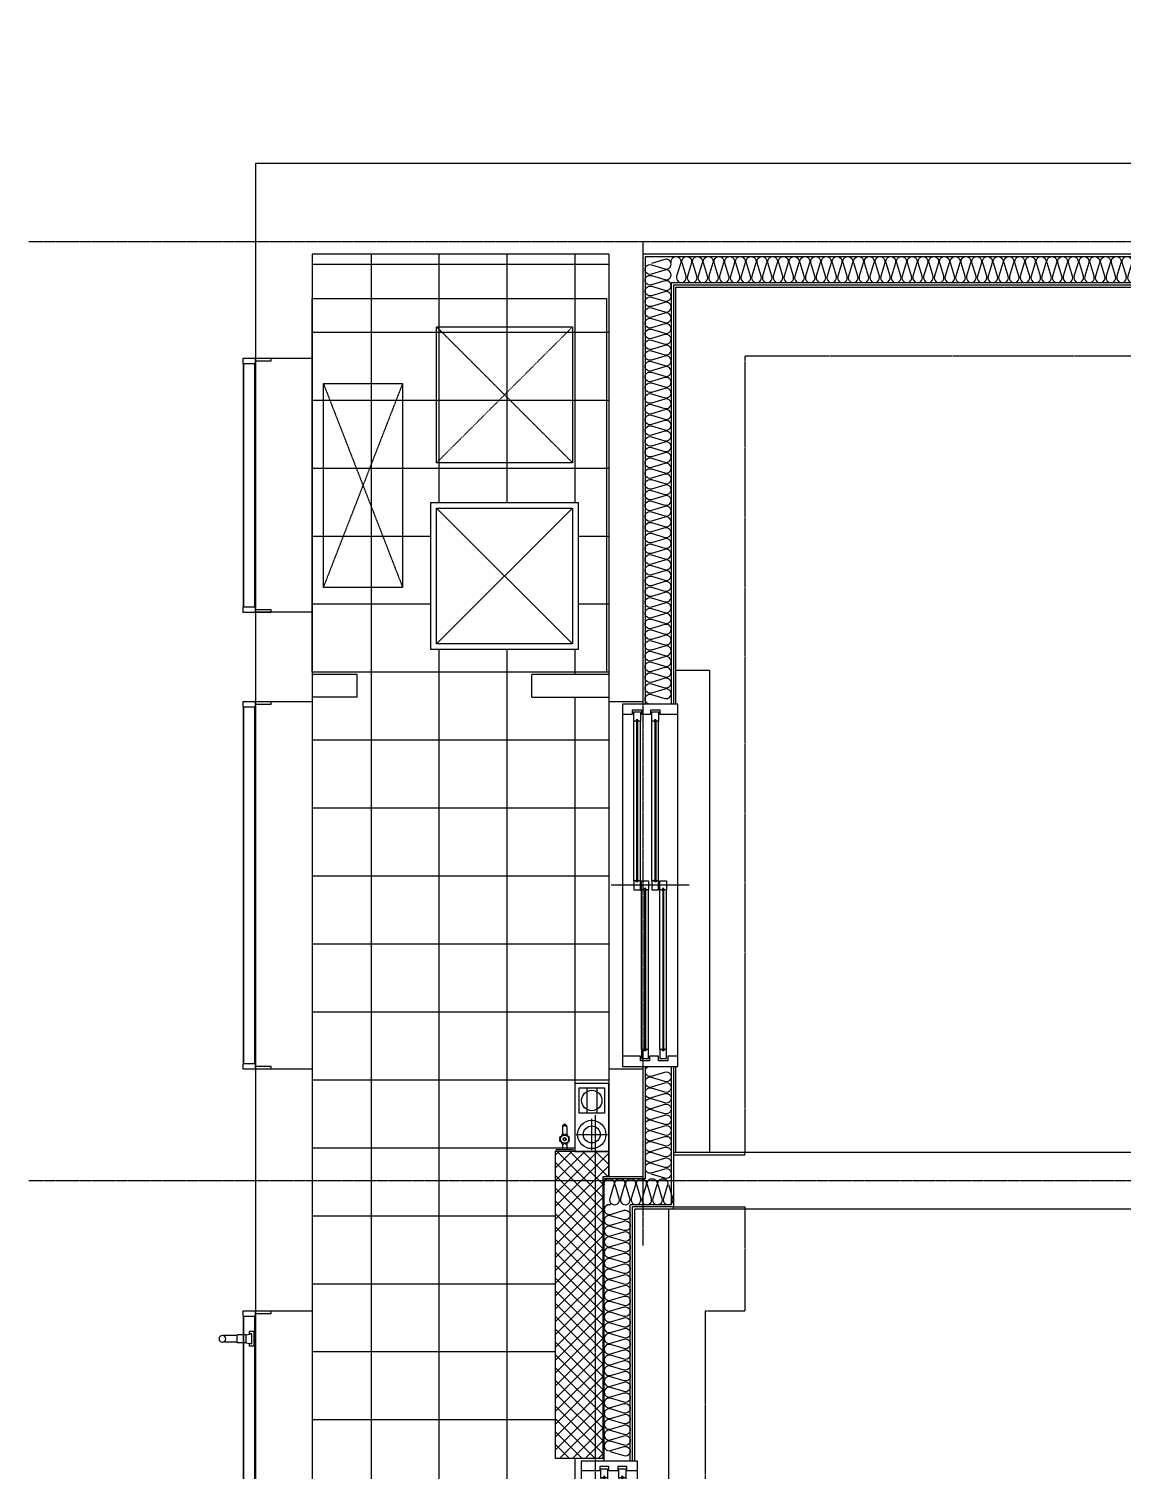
# Model space of a CAD drawing. Header units: millimetres. Extents: x 18456 to 179493, y -203649 to 469211.
# Drawn here: x 99375 to 104205, y 122613 to 128979 of the extents above; entities that cross this region are included whole.
import ezdxf

# ---------------------------------------------------------------- set-up
doc = ezdxf.new("R2010")
doc.units = ezdxf.units.MM
for name, pattern in [('X-평면도(기본형)$0$CEN', [52.5, 50, -1, 0.5, -1]), ('X-평면도(기본형)$0$HID', [2.8, 1.8, -1]), ('X-평면도(기본형)$0$HID2', [7.5, 6, -1.5])]:
    doc.linetypes.add(name, pattern=pattern)
for name, color, linetype, true_color in [('X-평면도(기본형)$0$40HAT', 9, 'Continuous', 0x808080), ('X-평면도(기본형)$0$4ELE', 4, 'Continuous', 0x00ffff), ('X-평면도(기본형)$0$4GYP', 4, 'Continuous', 0x00ffff), ('X-평면도(기본형)$0$8ELE', 9, 'Continuous', 0x808080), ('X-평면도(기본형)$0$A06-시설물-설비', 4, 'Continuous', 0x00ffff), ('X-평면도(기본형)$0$AHID', 5, 'X-평면도(기본형)$0$HID', 0x0000ff), ('X-평면도(기본형)$0$CEN', 1, 'X-평면도(기본형)$0$CEN', 0xff0000), ('X-평면도(기본형)$0$ETC', 9, 'Continuous', 0x808080), ('X-평면도(기본형)$0$FIN', 9, 'Continuous', 0x808080), ('X-평면도(기본형)$0$FUR', 6, 'Continuous', 0xff00ff), ('X-평면도(기본형)$0$INS', 9, 'Continuous', 0x808080), ('X-평면도(기본형)$0$INSUL', 9, 'Continuous', 0x808080), ('X-평면도(기본형)$0$MC', 7, 'Continuous', 0x7f7fff), ('X-평면도(기본형)$0$PIPE', 4, 'Continuous', 0x00ffff), ('X-평면도(기본형)$0$TIL', 5, 'Continuous', 0x0000ff), ('X-평면도(기본형)$0$UIS', 7, 'X-평면도(기본형)$0$HID2', 0x000000), ('X-평면도(기본형)$0$W1', 2, 'Continuous', 0xffff00), ('X-평면도(기본형)$0$W2', 3, 'Continuous', 0x00ff00), ('X-평면도(기본형)$0$WID', 4, 'Continuous', 0x00ffff), ('X-평면도(기본형)$0$국기계양대', 9, 'Continuous', 0x808080), ('X-평면도(기본형)$0$피난구', 9, 'Continuous', 0x808080)]:
    doc.layers.add(name, color=color, linetype=linetype, true_color=true_color)

# ---------------------------------------------------------------- blocks, each defined once
blk = doc.blocks.new('X-평면도(기본형)$0$국기계양대')
at = {"color": 0, "linetype": 'ByBlock', "lineweight": -2}
for p, q in [((-64, 0), (0, 0)), ((-64, 0), (-64, -20)), ((0, 0), (0, -20)), ((-64, -20), (-52, -20)), ((-54, -10), (-10, -10)), ((-54, -10), (-54, -20)), ((-49, -35), (-54, -10)), ((-49, -35), (-15, -35)), ((-49, -35), (-49, -75)), ((-15, -35), (-10, -10)), ((-15, -35), (-15, -75)), ((-12, -20), (0, -20)), ((-10, -10), (-10, -20)), ((-49, -75), (-15, -75)), ((-47, -75), (-47, -140)), ((-17, -75), (-17, -140))]:
    blk.add_line(p, q, dxfattribs=at)
blk.add_circle((-32, -140), 15, dxfattribs=at)
blk = doc.blocks.new('U68 (X-평면도(기본형)$0$ng)')
at = {"color": 0, "linetype": 'ByBlock', "lineweight": -2}
for p, q in [((-1960, -103.5), (-1960, 22.5)), ((-1960, 22.5), (-1950, 22.5)), ((-1950, 22.5), (-1950, -47.5)), ((1950, 22.5), (1960, 22.5)), ((1950, -47.5), (1950, 22.5)), ((1960, 22.5), (1960, -103.5)), ((-1960, -47.5), (-1938, -47.5)), ((-1938, -47.5), (-1938, -50.5)), ((1938, -50.5), (-1938, -50.5)), ((-1938, -50.5), (-1938, -100.5)), ((-1938, -50.5), (1938, -50.5)), ((1938, -50.5), (1938, -47.5)), ((1938, -47.5), (1960, -47.5)), ((1938, -100.5), (1938, -50.5)), ((-1938, -103.5), (-1960, -103.5)), ((-1938, -100.5), (1938, -100.5)), ((1938, -100.5), (-1938, -100.5)), ((-1938, -100.5), (-1938, -103.5)), ((1938, -103.5), (1938, -100.5)), ((1960, -103.5), (1938, -103.5))]:
    blk.add_line(p, q, dxfattribs=at)
at = {"layer": 'X-평면도(기본형)$0$국기계양대'}
blk.add_blockref('X-평면도(기본형)$0$국기계양대', (1870, -53), dxfattribs=at)
blk = doc.blocks.new('U132 (X-평면도(기본형)$0$ng)')
at = {"color": 0, "linetype": 'ByBlock', "lineweight": -2}
for p, q in [((-560, -103.5), (-560, 22.5)), ((-560, 22.5), (-550, 22.5)), ((-550, 22.5), (-550, -47.5)), ((550, 22.5), (560, 22.5)), ((550, -47.5), (550, 22.5)), ((560, 22.5), (560, -103.5)), ((-560, -47.5), (-538, -47.5)), ((-538, -47.5), (-538, -50.5)), ((538, -50.5), (-538, -50.5)), ((-538, -50.5), (-538, -100.5)), ((-538, -50.5), (538, -50.5)), ((538, -50.5), (538, -47.5)), ((538, -47.5), (560, -47.5)), ((538, -100.5), (538, -50.5)), ((-538, -103.5), (-560, -103.5)), ((-538, -100.5), (538, -100.5)), ((538, -100.5), (-538, -100.5)), ((-538, -100.5), (-538, -103.5)), ((538, -103.5), (538, -100.5)), ((560, -103.5), (538, -103.5))]:
    blk.add_line(p, q, dxfattribs=at)
blk = doc.blocks.new('U165 (X-평면도(기본형)$0$ng)')
at = {"color": 0, "linetype": 'ByBlock', "lineweight": -2}
for p, q in [((-810, -103.5), (-810, 22.5)), ((-810, 22.5), (-800, 22.5)), ((-800, 22.5), (-800, -47.5)), ((800, 22.5), (810, 22.5)), ((800, -47.5), (800, 22.5)), ((810, 22.5), (810, -103.5)), ((-810, -47.5), (-788, -47.5)), ((-788, -47.5), (-788, -50.5)), ((788, -50.5), (-788, -50.5)), ((-788, -50.5), (-788, -100.5)), ((-788, -50.5), (788, -50.5)), ((788, -50.5), (788, -47.5)), ((788, -47.5), (810, -47.5)), ((788, -100.5), (788, -50.5)), ((-788, -103.5), (-810, -103.5)), ((-788, -100.5), (788, -100.5)), ((788, -100.5), (-788, -100.5)), ((-788, -100.5), (-788, -103.5)), ((788, -103.5), (788, -100.5)), ((810, -103.5), (788, -103.5))]:
    blk.add_line(p, q, dxfattribs=at)
blk = doc.blocks.new('X-평면도(기본형)$0$DW2700v')
at = {"layer": 'X-평면도(기본형)$0$WID', "color": 8, "true_color": 0x808080}
for p, q in [((2655, 0), (45, 0)), ((2628.5, -63), (916.5, -63)), ((916.5, -67), (916.5, -63)), ((2628.5, -67), (2628.5, -63)), ((883.5, -98), (71.5, -98)), ((71.5, -102), (71.5, -98)), ((883.5, -102), (71.5, -102)), ((883.5, -102), (883.5, -98)), ((2628.5, -67), (916.5, -67)), ((883.5, -178), (71.5, -178)), ((71.5, -182), (71.5, -178)), ((883.5, -182), (71.5, -182)), ((883.5, -182), (883.5, -178)), ((2628.5, -143), (916.5, -143)), ((916.5, -147), (916.5, -143)), ((2628.5, -147), (916.5, -147)), ((2628.5, -147), (2628.5, -143)), ((45, -245), (2655, -245))]:
    blk.add_line(p, q, dxfattribs=at)
at = {"layer": 'X-평면도(기본형)$0$WID', "color": 1, "true_color": 0xff0000}
blk.add_line((900, -295), (900, 50), dxfattribs=at)
at = {"layer": 'X-평면도(기본형)$0$WID'}
for p, q in [((920, -50), (2625, -50)), ((75, -85), (880, -85)), ((75, -115), (880, -115)), ((920, -80), (2625, -80)), ((75, -165), (880, -165)), ((920, -130), (2625, -130)), ((920, -160), (2625, -160)), ((75, -195), (880, -195))]:
    blk.add_line(p, q, dxfattribs=at)
for points in [[(0, -245), (45, -245), (45, -200), (25, -200), (25, -160), (45, -160), (45, -120), (25, -120), (25, -80), (45, -80), (45, 0), (0, 0)], [(2700, 0), (2655, 0), (2655, -45), (2675, -45), (2675, -85), (2655, -85), (2655, -125), (2675, -125), (2675, -165), (2655, -165), (2655, -245), (2700, -245)], [(920, -50), (880, -50), (880, -80), (920, -80), (920, -70), (914.5, -68.2), (914.5, -61.8), (920, -60)], [(2625, -50), (2665, -50), (2665, -80), (2625, -80), (2625, -70), (2630.5, -68.2), (2630.5, -61.8), (2625, -60)], [(75, -85), (35, -85), (35, -115), (75, -115), (75, -105), (69.5, -103.2), (69.5, -96.8), (75, -95)], [(880, -85), (920, -85), (920, -115), (880, -115), (880, -105), (885.5, -103.2), (885.5, -96.8), (880, -95)], [(75, -165), (35, -165), (35, -195), (75, -195), (75, -185), (69.5, -183.2), (69.5, -176.8), (75, -175)], [(920, -130), (880, -130), (880, -160), (920, -160), (920, -150), (914.5, -148.2), (914.5, -141.8), (920, -140)], [(880, -165), (920, -165), (920, -195), (880, -195), (880, -185), (885.5, -183.2), (885.5, -176.8), (880, -175)], [(2625, -130), (2665, -130), (2665, -160), (2625, -160), (2625, -150), (2630.5, -148.2), (2630.5, -141.8), (2625, -140)]]:
    blk.add_lwpolyline(points, close=True, dxfattribs=at)
at = {"layer": 'X-평면도(기본형)$0$WID', "color": 8, "true_color": 0x808080}
for points in [[(920, -59.2), (922.7, -60.6), (923.3, -61.6), (923.8, -63)], [(2625, -59.2), (2622.3, -60.6), (2621.7, -61.6), (2621.2, -63)], [(75, -94.2), (77.7, -95.6), (78.3, -96.6), (78.8, -98)], [(75, -105.8), (77.7, -104.4), (78.3, -103.4), (78.8, -102)], [(880, -94.2), (877.3, -95.6), (876.7, -96.6), (876.2, -98)], [(880, -105.8), (877.3, -104.4), (876.7, -103.4), (876.2, -102)], [(920, -70.8), (922.7, -69.4), (923.3, -68.4), (923.8, -67)], [(2625, -70.8), (2622.3, -69.4), (2621.7, -68.4), (2621.2, -67)], [(75, -174.2), (77.7, -175.6), (78.3, -176.6), (78.8, -178)], [(75, -185.8), (77.7, -184.4), (78.3, -183.4), (78.8, -182)], [(880, -174.2), (877.3, -175.6), (876.7, -176.6), (876.2, -178)], [(880, -185.8), (877.3, -184.4), (876.7, -183.4), (876.2, -182)], [(920, -139.2), (922.7, -140.6), (923.3, -141.6), (923.8, -143)], [(920, -150.8), (922.7, -149.4), (923.3, -148.4), (923.8, -147)], [(2625, -139.2), (2622.3, -140.6), (2621.7, -141.6), (2621.2, -143)], [(2625, -150.8), (2622.3, -149.4), (2621.7, -148.4), (2621.2, -147)]]:
    blk.add_lwpolyline(points, dxfattribs=at)
blk = doc.blocks.new('X-평면도(기본형)$0$A$C66AC16F3')
at = {"layer": 'X-평면도(기본형)$0$A06-시설물-설비', "color": 6, "true_color": 0xff00ff}
for p, q in [((-109.2, -315), (-74.5, -315)), ((-34.2, -315), (-9.2, -315)), ((-1.2, -285), (0, -285)), ((-109.2, -335), (-74.5, -335)), ((-34.2, -335), (-9.2, -335)), ((-1.2, -365), (0, -365))]:
    blk.add_line(p, q, dxfattribs=at)
at = {"layer": 'X-평면도(기본형)$0$A06-시설물-설비', "color": 6, "linetype": 'Continuous', "true_color": 0xff00ff}
blk.add_line((-9.2, -357), (-9.2, -293), dxfattribs=at)
at = {"layer": 'X-평면도(기본형)$0$A06-시설물-설비', "color": 6, "ltscale": 2, "true_color": 0xff00ff}
blk.add_line((0, -285), (0, -365), dxfattribs=at)
at = {"layer": 'X-평면도(기본형)$0$A06-시설물-설비', "color": 6, "linetype": 'Continuous', "true_color": 0xff00ff}
for radius in [17.9, 6.84, 5.28]:
    blk.add_circle((-54.4, -325), radius, dxfattribs=at)
at = {"layer": 'X-평면도(기본형)$0$A06-시설물-설비', "color": 6, "true_color": 0xff00ff}
blk.add_arc((-109.2, -325), 10, 90, 270, dxfattribs=at)
at = {"layer": 'X-평면도(기본형)$0$A06-시설물-설비', "color": 6, "linetype": 'Continuous', "true_color": 0xff00ff}
for centre, radius, start, end in [((-106.8, -325), 10.3, 103.63561, 256.36439), ((-99, -325), 14.3, 135.6597, 224.3403), ((-54.4, -325), 22.5, 147.41022, 167.58978), ((-71.9, -307.5), 5.59, 255.05549, 14.94451), ((-54.4, -325), 22.5, 102.41022, 122.58978), ((-54.4, -300.2), 5.59, 210.05549, 329.94451), ((-54.4, -325), 22.5, 57.41022, 77.58978), ((-36.9, -307.5), 5.59, 165.05549, 284.94451), ((-54.4, -325), 22.5, 12.41022, 32.58978), ((-1.2, -293), 8, 90, 180), ((-79.2, -325), 5.59, 300.05549, 59.94451), ((-54.4, -325), 22.5, 192.41022, 212.58978), ((-71.9, -342.5), 5.59, 345.05549, 104.94451), ((-54.4, -325), 22.5, 237.41022, 257.58978), ((-54.4, -349.8), 5.59, 30.05549, 149.94451), ((-54.4, -325), 22.5, 282.41022, 302.58978), ((-36.9, -342.5), 5.59, 75.05549, 194.94451), ((-54.4, -325), 22.5, 327.41022, 347.58978), ((-29.6, -325), 5.59, 120.05549, 239.94451), ((-1.2, -357), 8, 180, 270)]:
    blk.add_arc(centre, radius, start, end, dxfattribs=at)
blk = doc.blocks.new('X-평면도(기본형)$0$A$C5AA0109C')
at = {"layer": 'X-평면도(기본형)$0$PIPE', "color": 1, "linetype": 'Continuous', "true_color": 0xff0000}
for p, q in [((-75, -5.5), (-75, -144.5)), ((-5.5, -75), (-144.5, -75)), ((-97.5, -281.2), (-97.5, -168.7)), ((-52.5, -281.2), (-52.5, -168.7))]:
    blk.add_line(p, q, dxfattribs=at)
at = {"layer": 'X-평면도(기본형)$0$PIPE', "linetype": 'Continuous'}
for points in [[(0, -300), (0, 0), (-150, 0), (-150, -300)], [(-18.8, -168.7), (-18.8, -281.2), (-131.2, -281.2), (-131.2, -168.7)]]:
    blk.add_lwpolyline(points, close=True, dxfattribs=at)
for centre, radius in [((-75, -75), 62.5), ((-75, -75), 37.5), ((-75, -225), 45)]:
    blk.add_circle(centre, radius, dxfattribs=at)
blk = doc.blocks.new('X-평면도(기본형)$0$is1')
at = {"layer": 'X-평면도(기본형)$0$INS'}
for points in [[(0, 315), (0, 0), (10, 0)], [(250, 315), (250, 0), (240, 0)]]:
    blk.add_lwpolyline(points, dxfattribs=at)
at = {"layer": 'X-평면도(기본형)$0$W1'}
for points in [[(10, 0), (10, 315), (0, 315)], [(240, 0), (240, 315), (250, 315)]]:
    blk.add_lwpolyline(points, dxfattribs=at)
blk = doc.blocks.new('X-평면도(기본형)$0$dw1600')
at = {"layer": 'X-평면도(기본형)$0$WID', "color": 8, "true_color": 0x808080}
for p, q in [((1555, 0), (45, 0)), ((816.5, -63), (1528.5, -63)), ((816.5, -63), (816.5, -67)), ((1528.5, -63), (1528.5, -67)), ((71.5, -98), (783.5, -98)), ((71.5, -98), (71.5, -102)), ((71.5, -102), (783.5, -102)), ((783.5, -98), (783.5, -102)), ((816.5, -67), (1528.5, -67)), ((71.5, -178), (783.5, -178)), ((71.5, -178), (71.5, -182)), ((71.5, -182), (783.5, -182)), ((783.5, -178), (783.5, -182)), ((816.5, -143), (1528.5, -143)), ((816.5, -143), (816.5, -147)), ((816.5, -147), (1528.5, -147)), ((1528.5, -143), (1528.5, -147)), ((45, -245), (1555, -245))]:
    blk.add_line(p, q, dxfattribs=at)
at = {"layer": 'X-평면도(기본형)$0$WID', "color": 1, "true_color": 0xff0000}
blk.add_line((800, 50), (800, -295), dxfattribs=at)
at = {"layer": 'X-평면도(기본형)$0$WID'}
for p, q in [((1525, -50), (820, -50)), ((780, -85), (75, -85)), ((780, -115), (75, -115)), ((1525, -80), (820, -80)), ((780, -165), (75, -165)), ((1525, -130), (820, -130)), ((1525, -160), (820, -160)), ((780, -195), (75, -195))]:
    blk.add_line(p, q, dxfattribs=at)
for points in [[(0, -245), (45, -245), (45, -200), (25, -200), (25, -160), (45, -160), (45, -120), (25, -120), (25, -80), (45, -80), (45, 0), (0, 0)], [(1600, 0), (1555, 0), (1555, -45), (1575, -45), (1575, -85), (1555, -85), (1555, -125), (1575, -125), (1575, -165), (1555, -165), (1555, -245), (1600, -245)], [(820, -80), (780, -80), (780, -50), (820, -50), (820, -60), (814.5, -61.8), (814.5, -68.2), (820, -70)], [(1525, -80), (1565, -80), (1565, -50), (1525, -50), (1525, -60), (1530.5, -61.8), (1530.5, -68.2), (1525, -70)], [(75, -115), (35, -115), (35, -85), (75, -85), (75, -95), (69.5, -96.8), (69.5, -103.2), (75, -105)], [(780, -115), (820, -115), (820, -85), (780, -85), (780, -95), (785.5, -96.8), (785.5, -103.2), (780, -105)], [(75, -195), (35, -195), (35, -165), (75, -165), (75, -175), (69.5, -176.8), (69.5, -183.2), (75, -185)], [(820, -160), (780, -160), (780, -130), (820, -130), (820, -140), (814.5, -141.8), (814.5, -148.2), (820, -150)], [(780, -195), (820, -195), (820, -165), (780, -165), (780, -175), (785.5, -176.8), (785.5, -183.2), (780, -185)], [(1525, -160), (1565, -160), (1565, -130), (1525, -130), (1525, -140), (1530.5, -141.8), (1530.5, -148.2), (1525, -150)]]:
    blk.add_lwpolyline(points, close=True, dxfattribs=at)
at = {"layer": 'X-평면도(기본형)$0$WID', "color": 8, "true_color": 0x808080}
for points in [[(820, -59.2), (822.7, -60.6), (823.3, -61.6), (823.8, -63)], [(1525, -59.2), (1522.3, -60.6), (1521.7, -61.6), (1521.2, -63)], [(75, -94.2), (77.7, -95.6), (78.3, -96.6), (78.8, -98)], [(75, -105.8), (77.7, -104.4), (78.3, -103.4), (78.8, -102)], [(780, -94.2), (777.3, -95.6), (776.7, -96.6), (776.2, -98)], [(780, -105.8), (777.3, -104.4), (776.7, -103.4), (776.2, -102)], [(820, -70.8), (822.7, -69.4), (823.3, -68.4), (823.8, -67)], [(1525, -70.8), (1522.3, -69.4), (1521.7, -68.4), (1521.2, -67)], [(75, -174.2), (77.7, -175.6), (78.3, -176.6), (78.8, -178)], [(75, -185.8), (77.7, -184.4), (78.3, -183.4), (78.8, -182)], [(780, -174.2), (777.3, -175.6), (776.7, -176.6), (776.2, -178)], [(780, -185.8), (777.3, -184.4), (776.7, -183.4), (776.2, -182)], [(820, -139.2), (822.7, -140.6), (823.3, -141.6), (823.8, -143)], [(820, -150.8), (822.7, -149.4), (823.3, -148.4), (823.8, -147)], [(1525, -139.2), (1522.3, -140.6), (1521.7, -141.6), (1521.2, -143)], [(1525, -150.8), (1522.3, -149.4), (1521.7, -148.4), (1521.2, -147)]]:
    blk.add_lwpolyline(points, dxfattribs=at)
blk = doc.blocks.new('X-평면도(기본형)$0$esp')
at = {"layer": 'X-평면도(기본형)$0$FUR', "linetype": 'X-평면도(기본형)$0$HID'}
for p, q in [((375, 400), (1275, 50)), ((375, 50), (1275, 400))]:
    blk.add_line(p, q, dxfattribs=at)
at = {"layer": 'X-평면도(기본형)$0$FUR'}
blk.add_lwpolyline([(900, 1175), (1550, 1175), (1550, 525), (900, 525)], close=True, dxfattribs=at)
at = {"layer": 'X-평면도(기본형)$0$FUR', "linetype": 'X-평면도(기본형)$0$HID'}
blk.add_lwpolyline([(375, 50), (375, 400), (1275, 400), (1275, 50)], close=True, dxfattribs=at)
at = {"layer": 'X-평면도(기본형)$0$MC'}
blk.add_lwpolyline([(1650, 0), (0, 0), (0, 1300), (1650, 1300)], close=True, dxfattribs=at)
at = {"layer": 'X-평면도(기본형)$0$피난구', "linetype": 'X-평면도(기본형)$0$HID'}
for p, q in [((125, 550), (725, 1150)), ((125, 1150), (725, 550))]:
    blk.add_line(p, q, dxfattribs=at)
at = {"layer": 'X-평면도(기본형)$0$피난구', "color": 1, "true_color": 0xff0000}
for p, q in [((925, 550), (1525, 1150)), ((925, 1150), (1525, 550))]:
    blk.add_line(p, q, dxfattribs=at)
at = {"layer": 'X-평면도(기본형)$0$피난구', "linetype": 'X-평면도(기본형)$0$HID'}
blk.add_lwpolyline([(125, 1150), (725, 1150), (725, 550), (125, 550)], close=True, dxfattribs=at)
at = {"layer": 'X-평면도(기본형)$0$피난구'}
blk.add_lwpolyline([(925, 1150), (1525, 1150), (1525, 550), (925, 550)], close=True, dxfattribs=at)
blk = doc.blocks.new('U47 (X-평면도(기본형)$0$ins-l)')
at = {"layer": 'X-평면도(기본형)$0$INSUL', "color": 8, "true_color": 0x808080}
for p, q in [((36.9, 24.2), (21.4, 75.8)), ((57.5, 75.8), (42, 24.2)), ((78.1, 24.2), (62.6, 75.8)), ((98.7, 75.8), (83.2, 24.2)), ((119.3, 24.2), (103.8, 75.8)), ((139.9, 75.8), (124.5, 24.2)), ((160.5, 24.2), (145.1, 75.8)), ((181.1, 75.8), (165.7, 24.2)), ((201.7, 24.2), (186.3, 75.8)), ((222.3, 75.8), (206.9, 24.2)), ((243, 24.2), (227.5, 75.8)), ((263.6, 75.8), (248.1, 24.2)), ((284.2, 24.2), (268.7, 75.8)), ((304.8, 75.8), (289.3, 24.2)), ((325.4, 24.2), (309.9, 75.8)), ((346, 75.8), (330.6, 24.2)), ((366.6, 24.2), (351.2, 75.8)), ((387.2, 75.8), (371.8, 24.2)), ((407.8, 24.2), (392.4, 75.8)), ((428.4, 75.8), (413, 24.2)), ((449.1, 24.2), (433.6, 75.8)), ((469.7, 75.8), (454.2, 24.2)), ((490.3, 24.2), (474.8, 75.8)), ((510.9, 75.8), (495.4, 24.2)), ((531.5, 24.2), (516, 75.8)), ((552.1, 75.8), (536.6, 24.2)), ((572.7, 24.2), (557.3, 75.8)), ((593.3, 75.8), (577.9, 24.2)), ((613.9, 24.2), (598.5, 75.8)), ((634.5, 75.8), (619.1, 24.2)), ((655.2, 24.2), (639.7, 75.8)), ((675.8, 75.8), (660.3, 24.2)), ((696.4, 24.2), (680.9, 75.8)), ((717, 75.8), (701.5, 24.2)), ((737.6, 24.2), (722.1, 75.8)), ((758.2, 75.8), (742.7, 24.2)), ((778.8, 24.2), (763.4, 75.8)), ((799.4, 75.8), (784, 24.2)), ((820, 24.2), (804.6, 75.8)), ((840.6, 75.8), (825.2, 24.2)), ((861.3, 24.2), (845.8, 75.8)), ((881.9, 75.8), (866.4, 24.2)), ((902.5, 24.2), (887, 75.8)), ((923.1, 75.8), (907.6, 24.2)), ((943.7, 24.2), (928.2, 75.8)), ((964.3, 75.8), (948.8, 24.2)), ((984.9, 24.2), (969.5, 75.8)), ((1005.5, 75.8), (990.1, 24.2)), ((1026.1, 24.2), (1010.7, 75.8)), ((1046.7, 75.8), (1031.3, 24.2)), ((1067.4, 24.2), (1051.9, 75.8)), ((1088, 75.8), (1072.5, 24.2)), ((1108.6, 24.2), (1093.1, 75.8)), ((1129.2, 75.8), (1113.7, 24.2)), ((1149.8, 24.2), (1134.3, 75.8)), ((1170.4, 75.8), (1154.9, 24.2)), ((1191, 24.2), (1175.6, 75.8)), ((1211.6, 75.8), (1196.2, 24.2)), ((1232.2, 24.2), (1216.8, 75.8)), ((1252.8, 75.8), (1237.4, 24.2)), ((1273.5, 24.2), (1258, 75.8)), ((1294.1, 75.8), (1278.6, 24.2)), ((1314.7, 24.2), (1299.2, 75.8)), ((1335.3, 75.8), (1319.8, 24.2)), ((1355.9, 24.2), (1340.4, 75.8)), ((1376.5, 75.8), (1361, 24.2)), ((1397.1, 24.2), (1381.7, 75.8)), ((1417.7, 75.8), (1402.3, 24.2)), ((1438.3, 24.2), (1422.9, 75.8)), ((1458.9, 75.8), (1443.5, 24.2)), ((1479.5, 24.2), (1464.1, 75.8)), ((1500.2, 75.8), (1484.7, 24.2)), ((1520.8, 24.2), (1505.3, 75.8)), ((1541.4, 75.8), (1525.9, 24.2)), ((1562, 24.2), (1546.5, 75.8)), ((1582.6, 75.8), (1567.1, 24.2)), ((1603.2, 24.2), (1587.8, 75.8)), ((1623.8, 75.8), (1608.4, 24.2)), ((1644.4, 24.2), (1629, 75.8)), ((1665, 75.8), (1649.6, 24.2)), ((1685.6, 24.2), (1670.2, 75.8)), ((1706.3, 75.8), (1690.8, 24.2)), ((1726.9, 24.2), (1711.4, 75.8)), ((1747.5, 75.8), (1732, 24.2)), ((1768.1, 24.2), (1752.6, 75.8)), ((1788.7, 75.8), (1773.2, 24.2)), ((1809.3, 24.2), (1793.8, 75.8)), ((1829.9, 75.8), (1814.5, 24.2)), ((1850.5, 24.2), (1835.1, 75.8)), ((1871.1, 75.8), (1855.7, 24.2)), ((1891.7, 24.2), (1876.3, 75.8)), ((1912.4, 75.8), (1896.9, 24.2)), ((1933, 24.2), (1917.5, 75.8)), ((1953.6, 75.8), (1938.1, 24.2)), ((1974.2, 24.2), (1958.7, 75.8)), ((1994.8, 75.8), (1979.3, 24.2)), ((2015.4, 24.2), (1999.9, 75.8)), ((2036, 75.8), (2020.6, 24.2)), ((2056.6, 24.2), (2041.2, 75.8)), ((2077.2, 75.8), (2061.8, 24.2)), ((2097.8, 24.2), (2082.4, 75.8)), ((2118.5, 75.8), (2103, 24.2)), ((2139.1, 24.2), (2123.6, 75.8)), ((2159.7, 75.8), (2144.2, 24.2)), ((2180.3, 24.2), (2164.8, 75.8)), ((2200.9, 75.8), (2185.4, 24.2)), ((2221.5, 24.2), (2206, 75.8)), ((2242.1, 75.8), (2226.7, 24.2)), ((2262.7, 24.2), (2247.3, 75.8)), ((2283.3, 75.8), (2267.9, 24.2)), ((2303.9, 24.2), (2288.5, 75.8)), ((2324.6, 75.8), (2309.1, 24.2)), ((2345.2, 24.2), (2329.7, 75.8)), ((2365.8, 75.8), (2350.3, 24.2)), ((2386.4, 24.2), (2370.9, 75.8)), ((2407, 75.8), (2391.5, 24.2)), ((2427.6, 24.2), (2412.1, 75.8)), ((2448.2, 75.8), (2432.8, 24.2)), ((2468.8, 24.2), (2453.4, 75.8)), ((2489.4, 75.8), (2474, 24.2)), ((2510, 24.2), (2494.6, 75.8)), ((2530.7, 75.8), (2515.2, 24.2)), ((2551.3, 24.2), (2535.8, 75.8)), ((2571.9, 75.8), (2556.4, 24.2)), ((2592.5, 24.2), (2577, 75.8)), ((2613.1, 75.8), (2597.6, 24.2)), ((2633.7, 24.2), (2618.2, 75.8)), ((2654.3, 75.8), (2638.9, 24.2)), ((2674.9, 24.2), (2659.5, 75.8)), ((2695.5, 75.8), (2680.1, 24.2)), ((2716.1, 24.2), (2700.7, 75.8)), ((2736.7, 75.8), (2721.3, 24.2)), ((2757.4, 24.2), (2741.9, 75.8)), ((2778, 75.8), (2762.5, 24.2)), ((2798.6, 24.2), (2783.1, 75.8)), ((2819.2, 75.8), (2803.7, 24.2))]:
    blk.add_line(p, q, dxfattribs=at)
at = {"layer": 'X-평면도(기본형)$0$INSUL', "color": 8, "true_color": 0x808080, "extrusion": (0, 0, -1)}
for centre in [(-39.4, 81.2), (-80.7, 81.2), (-121.9, 81.2), (-163.1, 81.2), (-204.3, 81.2), (-245.5, 81.2), (-286.8, 81.2), (-328, 81.2), (-369.2, 81.2), (-410.4, 81.2), (-451.6, 81.2), (-492.9, 81.2), (-534.1, 81.2), (-575.3, 81.2), (-616.5, 81.2), (-657.7, 81.2), (-699, 81.2), (-740.2, 81.2), (-781.4, 81.2), (-822.6, 81.2), (-863.8, 81.2), (-905.1, 81.2), (-946.3, 81.2), (-987.5, 81.2), (-1028.7, 81.2), (-1069.9, 81.2), (-1111.1, 81.2), (-1152.4, 81.2), (-1193.6, 81.2), (-1234.8, 81.2), (-1276, 81.2), (-1317.2, 81.2), (-1358.5, 81.2), (-1399.7, 81.2), (-1440.9, 81.2), (-1482.1, 81.2), (-1523.3, 81.2), (-1564.6, 81.2), (-1605.8, 81.2), (-1647, 81.2), (-1688.2, 81.2), (-1729.4, 81.2), (-1770.7, 81.2), (-1811.9, 81.2), (-1853.1, 81.2), (-1894.3, 81.2), (-1935.5, 81.2), (-1976.8, 81.2), (-2018, 81.2), (-2059.2, 81.2), (-2100.4, 81.2), (-2141.6, 81.2), (-2182.9, 81.2), (-2224.1, 81.2), (-2265.3, 81.2), (-2306.5, 81.2), (-2347.7, 81.2), (-2389, 81.2), (-2430.2, 81.2), (-2471.4, 81.2), (-2512.6, 81.2), (-2553.8, 81.2), (-2595.1, 81.2), (-2636.3, 81.2), (-2677.5, 81.2), (-2718.7, 81.2), (-2759.9, 81.2), (-2801.2, 81.2)]:
    blk.add_arc(centre, 18.8, 343.3008, 196.6992, dxfattribs=at)
at = {"layer": 'X-평면도(기본형)$0$INSUL', "color": 8, "true_color": 0x808080}
for centre in [(18.8, 18.8), (60, 18.8), (101.3, 18.8), (142.5, 18.8), (183.7, 18.8), (224.9, 18.8), (266.1, 18.8), (307.4, 18.8), (348.6, 18.8), (389.8, 18.8), (431, 18.8), (472.2, 18.8), (513.5, 18.8), (554.7, 18.8), (595.9, 18.8), (637.1, 18.8), (678.3, 18.8), (719.6, 18.8), (760.8, 18.8), (802, 18.8), (843.2, 18.8), (884.4, 18.8), (925.7, 18.8), (966.9, 18.8), (1008.1, 18.8), (1049.3, 18.8), (1090.5, 18.8), (1131.8, 18.8), (1173, 18.8), (1214.2, 18.8), (1255.4, 18.8), (1296.6, 18.8), (1337.9, 18.8), (1379.1, 18.8), (1420.3, 18.8), (1461.5, 18.8), (1502.7, 18.8), (1544, 18.8), (1585.2, 18.8), (1626.4, 18.8), (1667.6, 18.8), (1708.8, 18.8), (1750.1, 18.8), (1791.3, 18.8), (1832.5, 18.8), (1873.7, 18.8), (1914.9, 18.8), (1956.2, 18.8), (1997.4, 18.8), (2038.6, 18.8), (2079.8, 18.8), (2121, 18.8), (2162.2, 18.8), (2203.5, 18.8), (2244.7, 18.8), (2285.9, 18.8), (2327.1, 18.8), (2368.3, 18.8), (2409.6, 18.8), (2450.8, 18.8), (2492, 18.8), (2533.2, 18.8), (2574.4, 18.8), (2615.7, 18.8), (2656.9, 18.8), (2698.1, 18.8), (2739.3, 18.8), (2780.5, 18.8)]:
    blk.add_arc(centre, 18.8, 163.3008, 16.6992, dxfattribs=at)
blk = doc.blocks.new('U106 (X-평면도(기본형)$0$ins-l)')
at = {"layer": 'X-평면도(기본형)$0$INSUL', "color": 8, "true_color": 0x808080}
for p, q in [((36.9, 24.2), (21.4, 75.8)), ((57.5, 75.8), (42, 24.2)), ((78.1, 24.2), (62.6, 75.8)), ((98.7, 75.8), (83.2, 24.2)), ((119.3, 24.2), (103.8, 75.8)), ((139.9, 75.8), (124.5, 24.2)), ((160.5, 24.2), (145.1, 75.8)), ((181.1, 75.8), (165.7, 24.2)), ((201.7, 24.2), (186.3, 75.8)), ((222.3, 75.8), (206.9, 24.2)), ((243, 24.2), (227.5, 75.8)), ((263.6, 75.8), (248.1, 24.2)), ((284.2, 24.2), (268.7, 75.8)), ((304.8, 75.8), (289.3, 24.2)), ((325.4, 24.2), (309.9, 75.8)), ((346, 75.8), (330.6, 24.2)), ((366.6, 24.2), (351.2, 75.8)), ((387.2, 75.8), (371.8, 24.2)), ((407.8, 24.2), (392.4, 75.8)), ((428.4, 75.8), (413, 24.2)), ((449.1, 24.2), (433.6, 75.8)), ((469.7, 75.8), (454.2, 24.2)), ((490.3, 24.2), (474.8, 75.8)), ((510.9, 75.8), (495.4, 24.2)), ((531.5, 24.2), (516, 75.8)), ((552.1, 75.8), (536.6, 24.2)), ((572.7, 24.2), (557.3, 75.8)), ((593.3, 75.8), (577.9, 24.2)), ((613.9, 24.2), (598.5, 75.8)), ((634.5, 75.8), (619.1, 24.2)), ((655.2, 24.2), (639.7, 75.8)), ((675.8, 75.8), (660.3, 24.2)), ((696.4, 24.2), (680.9, 75.8)), ((717, 75.8), (701.5, 24.2)), ((737.6, 24.2), (722.1, 75.8)), ((758.2, 75.8), (742.7, 24.2)), ((778.8, 24.2), (763.4, 75.8)), ((799.4, 75.8), (784, 24.2)), ((820, 24.2), (804.6, 75.8)), ((840.6, 75.8), (825.2, 24.2)), ((861.3, 24.2), (845.8, 75.8)), ((881.9, 75.8), (866.4, 24.2)), ((902.5, 24.2), (887, 75.8)), ((923.1, 75.8), (907.6, 24.2)), ((943.7, 24.2), (928.2, 75.8)), ((964.3, 75.8), (948.8, 24.2)), ((984.9, 24.2), (969.5, 75.8)), ((1005.5, 75.8), (990.1, 24.2)), ((1026.1, 24.2), (1010.7, 75.8)), ((1046.7, 75.8), (1031.3, 24.2)), ((1067.4, 24.2), (1051.9, 75.8)), ((1088, 75.8), (1072.5, 24.2)), ((1108.6, 24.2), (1093.1, 75.8)), ((1129.2, 75.8), (1113.7, 24.2)), ((1149.8, 24.2), (1134.3, 75.8)), ((1170.4, 75.8), (1154.9, 24.2)), ((1191, 24.2), (1175.6, 75.8)), ((1211.6, 75.8), (1196.2, 24.2)), ((1232.2, 24.2), (1216.8, 75.8)), ((1252.8, 75.8), (1237.4, 24.2)), ((1273.5, 24.2), (1258, 75.8)), ((1294.1, 75.8), (1278.6, 24.2)), ((1314.7, 24.2), (1299.2, 75.8)), ((1335.3, 75.8), (1319.8, 24.2)), ((1355.9, 24.2), (1340.4, 75.8)), ((1376.5, 75.8), (1361, 24.2)), ((1397.1, 24.2), (1381.7, 75.8)), ((1417.7, 75.8), (1402.3, 24.2)), ((1438.3, 24.2), (1422.9, 75.8)), ((1458.9, 75.8), (1443.5, 24.2)), ((1479.5, 24.2), (1464.1, 75.8)), ((1500.2, 75.8), (1484.7, 24.2)), ((1520.8, 24.2), (1505.3, 75.8)), ((1541.4, 75.8), (1525.9, 24.2)), ((1562, 24.2), (1546.5, 75.8)), ((1582.6, 75.8), (1567.1, 24.2)), ((1603.2, 24.2), (1587.8, 75.8)), ((1623.8, 75.8), (1608.4, 24.2)), ((1644.4, 24.2), (1629, 75.8)), ((1665, 75.8), (1649.6, 24.2)), ((1685.6, 24.2), (1670.2, 75.8)), ((1706.3, 75.8), (1690.8, 24.2))]:
    blk.add_line(p, q, dxfattribs=at)
at = {"layer": 'X-평면도(기본형)$0$INSUL', "color": 8, "true_color": 0x808080, "extrusion": (0, 0, -1)}
for centre in [(-39.4, 81.2), (-80.7, 81.2), (-121.9, 81.2), (-163.1, 81.2), (-204.3, 81.2), (-245.5, 81.2), (-286.8, 81.2), (-328, 81.2), (-369.2, 81.2), (-410.4, 81.2), (-451.6, 81.2), (-492.9, 81.2), (-534.1, 81.2), (-575.3, 81.2), (-616.5, 81.2), (-657.7, 81.2), (-699, 81.2), (-740.2, 81.2), (-781.4, 81.2), (-822.6, 81.2), (-863.8, 81.2), (-905.1, 81.2), (-946.3, 81.2), (-987.5, 81.2), (-1028.7, 81.2), (-1069.9, 81.2), (-1111.1, 81.2), (-1152.4, 81.2), (-1193.6, 81.2), (-1234.8, 81.2), (-1276, 81.2), (-1317.2, 81.2), (-1358.5, 81.2), (-1399.7, 81.2), (-1440.9, 81.2), (-1482.1, 81.2), (-1523.3, 81.2), (-1564.6, 81.2), (-1605.8, 81.2), (-1647, 81.2), (-1688.2, 81.2)]:
    blk.add_arc(centre, 18.8, 343.3008, 196.6992, dxfattribs=at)
at = {"layer": 'X-평면도(기본형)$0$INSUL', "color": 8, "true_color": 0x808080}
for centre in [(18.8, 18.8), (60, 18.8), (101.3, 18.8), (142.5, 18.8), (183.7, 18.8), (224.9, 18.8), (266.1, 18.8), (307.4, 18.8), (348.6, 18.8), (389.8, 18.8), (431, 18.8), (472.2, 18.8), (513.5, 18.8), (554.7, 18.8), (595.9, 18.8), (637.1, 18.8), (678.3, 18.8), (719.6, 18.8), (760.8, 18.8), (802, 18.8), (843.2, 18.8), (884.4, 18.8), (925.7, 18.8), (966.9, 18.8), (1008.1, 18.8), (1049.3, 18.8), (1090.5, 18.8), (1131.8, 18.8), (1173, 18.8), (1214.2, 18.8), (1255.4, 18.8), (1296.6, 18.8), (1337.9, 18.8), (1379.1, 18.8), (1420.3, 18.8), (1461.5, 18.8), (1502.7, 18.8), (1544, 18.8), (1585.2, 18.8), (1626.4, 18.8), (1667.6, 18.8)]:
    blk.add_arc(centre, 18.8, 163.3008, 16.6992, dxfattribs=at)
blk = doc.blocks.new('U86 (X-평면도(기본형)$0$ins-l)')
at = {"layer": 'X-평면도(기본형)$0$INSUL', "color": 8, "true_color": 0x808080}
for p, q in [((36.9, 24.2), (21.4, 75.8)), ((57.5, 75.8), (42, 24.2)), ((78.1, 24.2), (62.6, 75.8)), ((98.7, 75.8), (83.2, 24.2)), ((119.3, 24.2), (103.8, 75.8)), ((139.9, 75.8), (124.5, 24.2)), ((160.5, 24.2), (145.1, 75.8)), ((181.1, 75.8), (165.7, 24.2)), ((201.7, 24.2), (186.3, 75.8)), ((222.3, 75.8), (206.9, 24.2)), ((243, 24.2), (227.5, 75.8)), ((263.6, 75.8), (248.1, 24.2))]:
    blk.add_line(p, q, dxfattribs=at)
at = {"layer": 'X-평면도(기본형)$0$INSUL', "color": 8, "true_color": 0x808080, "extrusion": (0, 0, -1)}
for centre in [(-39.4, 81.2), (-80.7, 81.2), (-121.9, 81.2), (-163.1, 81.2), (-204.3, 81.2), (-245.5, 81.2)]:
    blk.add_arc(centre, 18.8, 343.3008, 196.6992, dxfattribs=at)
at = {"layer": 'X-평면도(기본형)$0$INSUL', "color": 8, "true_color": 0x808080}
for centre in [(18.8, 18.8), (60, 18.8), (101.3, 18.8), (142.5, 18.8), (183.7, 18.8), (224.9, 18.8)]:
    blk.add_arc(centre, 18.8, 163.3008, 16.6992, dxfattribs=at)
blk = doc.blocks.new('U131 (X-평면도(기본형)$0$ins-l)')
at = {"layer": 'X-평면도(기본형)$0$INSUL', "color": 8, "true_color": 0x808080}
for p, q in [((36.9, 24.2), (21.4, 75.8)), ((57.5, 75.8), (42, 24.2)), ((78.1, 24.2), (62.6, 75.8)), ((98.7, 75.8), (83.2, 24.2)), ((119.3, 24.2), (103.8, 75.8)), ((139.9, 75.8), (124.5, 24.2)), ((160.5, 24.2), (145.1, 75.8)), ((181.1, 75.8), (165.7, 24.2)), ((201.7, 24.2), (186.3, 75.8)), ((222.3, 75.8), (206.9, 24.2)), ((243, 24.2), (227.5, 75.8)), ((263.6, 75.8), (248.1, 24.2)), ((284.2, 24.2), (268.7, 75.8)), ((304.8, 75.8), (289.3, 24.2)), ((325.4, 24.2), (309.9, 75.8)), ((346, 75.8), (330.6, 24.2)), ((366.6, 24.2), (351.2, 75.8)), ((387.2, 75.8), (371.8, 24.2)), ((407.8, 24.2), (392.4, 75.8)), ((428.4, 75.8), (413, 24.2))]:
    blk.add_line(p, q, dxfattribs=at)
at = {"layer": 'X-평면도(기본형)$0$INSUL', "color": 8, "true_color": 0x808080, "extrusion": (0, 0, -1)}
for centre in [(-39.4, 81.2), (-80.7, 81.2), (-121.9, 81.2), (-163.1, 81.2), (-204.3, 81.2), (-245.5, 81.2), (-286.8, 81.2), (-328, 81.2), (-369.2, 81.2), (-410.4, 81.2)]:
    blk.add_arc(centre, 18.8, 343.3008, 196.6992, dxfattribs=at)
at = {"layer": 'X-평면도(기본형)$0$INSUL', "color": 8, "true_color": 0x808080}
for centre in [(18.8, 18.8), (60, 18.8), (101.3, 18.8), (142.5, 18.8), (183.7, 18.8), (224.9, 18.8), (266.1, 18.8), (307.4, 18.8), (348.6, 18.8), (389.8, 18.8)]:
    blk.add_arc(centre, 18.8, 163.3008, 16.6992, dxfattribs=at)
blk = doc.blocks.new('U85 (X-평면도(기본형)$0$ins-l)')
at = {"layer": 'X-평면도(기본형)$0$INSUL', "color": 8, "true_color": 0x808080}
for p, q in [((36.9, 24.2), (21.4, 75.8)), ((57.5, 75.8), (42, 24.2)), ((78.1, 24.2), (62.6, 75.8)), ((98.7, 75.8), (83.2, 24.2)), ((119.3, 24.2), (103.8, 75.8)), ((139.9, 75.8), (124.5, 24.2)), ((160.5, 24.2), (145.1, 75.8)), ((181.1, 75.8), (165.7, 24.2)), ((201.7, 24.2), (186.3, 75.8)), ((222.3, 75.8), (206.9, 24.2)), ((243, 24.2), (227.5, 75.8)), ((263.6, 75.8), (248.1, 24.2)), ((284.2, 24.2), (268.7, 75.8)), ((304.8, 75.8), (289.3, 24.2)), ((325.4, 24.2), (309.9, 75.8)), ((346, 75.8), (330.6, 24.2)), ((366.6, 24.2), (351.2, 75.8)), ((387.2, 75.8), (371.8, 24.2)), ((407.8, 24.2), (392.4, 75.8)), ((428.4, 75.8), (413, 24.2)), ((449.1, 24.2), (433.6, 75.8)), ((469.7, 75.8), (454.2, 24.2)), ((490.3, 24.2), (474.8, 75.8)), ((510.9, 75.8), (495.4, 24.2)), ((531.5, 24.2), (516, 75.8)), ((552.1, 75.8), (536.6, 24.2)), ((572.7, 24.2), (557.3, 75.8)), ((593.3, 75.8), (577.9, 24.2)), ((613.9, 24.2), (598.5, 75.8)), ((634.5, 75.8), (619.1, 24.2)), ((655.2, 24.2), (639.7, 75.8)), ((675.8, 75.8), (660.3, 24.2)), ((696.4, 24.2), (680.9, 75.8)), ((717, 75.8), (701.5, 24.2)), ((737.6, 24.2), (722.1, 75.8)), ((758.2, 75.8), (742.7, 24.2)), ((778.8, 24.2), (763.4, 75.8)), ((799.4, 75.8), (784, 24.2)), ((820, 24.2), (804.6, 75.8)), ((840.6, 75.8), (825.2, 24.2)), ((861.3, 24.2), (845.8, 75.8)), ((881.9, 75.8), (866.4, 24.2)), ((902.5, 24.2), (887, 75.8)), ((923.1, 75.8), (907.6, 24.2)), ((943.7, 24.2), (928.2, 75.8)), ((964.3, 75.8), (948.8, 24.2))]:
    blk.add_line(p, q, dxfattribs=at)
at = {"layer": 'X-평면도(기본형)$0$INSUL', "color": 8, "true_color": 0x808080, "extrusion": (0, 0, -1)}
for centre in [(-39.4, 81.2), (-80.7, 81.2), (-121.9, 81.2), (-163.1, 81.2), (-204.3, 81.2), (-245.5, 81.2), (-286.8, 81.2), (-328, 81.2), (-369.2, 81.2), (-410.4, 81.2), (-451.6, 81.2), (-492.9, 81.2), (-534.1, 81.2), (-575.3, 81.2), (-616.5, 81.2), (-657.7, 81.2), (-699, 81.2), (-740.2, 81.2), (-781.4, 81.2), (-822.6, 81.2), (-863.8, 81.2), (-905.1, 81.2), (-946.3, 81.2)]:
    blk.add_arc(centre, 18.8, 343.3008, 196.6992, dxfattribs=at)
at = {"layer": 'X-평면도(기본형)$0$INSUL', "color": 8, "true_color": 0x808080}
for centre in [(18.8, 18.8), (60, 18.8), (101.3, 18.8), (142.5, 18.8), (183.7, 18.8), (224.9, 18.8), (266.1, 18.8), (307.4, 18.8), (348.6, 18.8), (389.8, 18.8), (431, 18.8), (472.2, 18.8), (513.5, 18.8), (554.7, 18.8), (595.9, 18.8), (637.1, 18.8), (678.3, 18.8), (719.6, 18.8), (760.8, 18.8), (802, 18.8), (843.2, 18.8), (884.4, 18.8), (925.7, 18.8)]:
    blk.add_arc(centre, 18.8, 163.3008, 16.6992, dxfattribs=at)

msp = doc.modelspace()

# ---------------------------------------------------------------- hatches: boundary and pattern name
at = {"layer": 'X-평면도(기본형)$0$40HAT'}
h = msp.add_hatch(dxfattribs=at)
h.set_pattern_fill('H3', color=256, scale=40, angle=270, style=0, pattern_type=2)
h.set_pattern_definition([(225, (-274441.592, -71113.462), (28.2842712, -28.2842712), []), (315, (-274441.592, -71113.462), (28.2842712, 28.2842712), [])])
h.paths.add_polyline_path([(101934.6, 123913.9), (101934.6, 124023.9), (101699.6, 124023.9), (101699.6, 122668.9), (101909.6, 122668.9), (101909.6, 123913.9)], flags=0)
at = {"layer": 'X-평면도(기본형)$0$TIL'}
h = msp.add_hatch(dxfattribs=at)
h.set_pattern_fill('H3', color=256, scale=300, angle=315, style=0, pattern_type=2)
h.set_pattern_definition([(270, (-442413.7, 31340.22), (300, -1e-13), []), (360, (-442413.7, 31340.22), (1e-13, 300), [])])
h.paths.add_polyline_path([(100824.6, 126028.9), (100624.6, 126028.9), (100624.6, 118803.9), (102979.6, 118803.9), (102979.6, 116693.9), (105144.6, 116693.9), (105144.6, 117538.9), (106239.6, 117538.9), (106239.6, 116693.9), (108774.6, 116693.9), (108774.6, 118483.9), (117229.6, 118483.9), (117229.6, 119628.9), (108979.6, 119628.9), (108979.6, 119298.9), (107929.6, 119298.9), (107929.6, 119413.9), (106409.6, 119413.9), (106409.6, 119298.9), (101699.6, 119298.9), (101699.6, 119948.9), (101814.6, 119948.9), (101814.6, 122668.9), (101699.6, 122668.9), (101699.6, 124023.9), (101784.6, 124023.9), (101784.6, 124323.9), (101934.6, 124323.9), (101934.6, 126028.9), (101594.6, 126028.9), (101594.6, 126128.9), (101934.6, 126128.9), (101934.6, 127983.9), (100624.6, 127983.9), (100624.6, 126128.9), (100824.6, 126128.9)], flags=0)
h.paths.add_polyline_path([(101149.6, 126888.9), (101799.6, 126888.9), (101799.6, 126238.9), (101149.6, 126238.9)], flags=0)
h.paths.add_polyline_path([(103114.6, 118948.9), (106239.6, 118948.9), (106239.6, 118698.9), (103114.6, 118698.9)], flags=0)

# ---------------------------------------------------------------- linework, layer by layer
at = {"layer": 'X-평면도(기본형)$0$4ELE'}
for p, q in [((100374.6, 127523.9), (100374.6, 126403.9)), ((100624.6, 127523.9), (100624.6, 126403.9)), ((100374.6, 126008.9), (100374.6, 124388.9)), ((100624.6, 126008.9), (100624.6, 124388.9)), ((100374.6, 123318.9), (100374.6, 119398.9)), ((100624.6, 123318.9), (100624.6, 119398.9))]:
    msp.add_line(p, q, dxfattribs=at)
at = {"layer": 'X-평면도(기본형)$0$4GYP'}
for p, q in [((102219.6, 127848.9), (105444.6, 127848.9)), ((102219.6, 127848.9), (102219.6, 125998.9)), ((102229.6, 127838.9), (105444.6, 127838.9)), ((102229.6, 127838.9), (102229.6, 125998.9)), ((102219.6, 124398.9), (102219.6, 124018.9)), ((102229.6, 124398.9), (102229.6, 124018.9)), ((102039.6, 122658.9), (102039.6, 123778.9)), ((102219.6, 123778.9), (102039.6, 123778.9)), ((102049.6, 122658.9), (102049.6, 123768.9)), ((102219.6, 123768.9), (102049.6, 123768.9))]:
    msp.add_line(p, q, dxfattribs=at)
at = {"layer": 'X-평면도(기본형)$0$AHID'}
for points in [[(102229.6, 126148.9), (102379.6, 126148.9), (102379.6, 124018.9)], [(102199.6, 119648.9), (102199.6, 123768.9)]]:
    msp.add_lwpolyline(points, dxfattribs=at)
at = {"layer": 'X-평면도(기본형)$0$CEN'}
for p, q in [((105109.6, 128038.9), (99374.6, 128038.9)), ((102084.6, 128038.9), (102084.6, 123608.9)), ((101874.6, 124183.9), (101874.6, 115293.9)), ((109729.6, 123893.9), (99374.6, 123893.9))]:
    msp.add_line(p, q, dxfattribs=at)
at = {"layer": 'X-평면도(기본형)$0$FIN'}
for p, q in [((101934.6, 126138.9), (101584.6, 126138.9)), ((101934.6, 126008.9), (101934.6, 124388.9))]:
    msp.add_line(p, q, dxfattribs=at)
at = {"layer": 'X-평면도(기본형)$0$INS'}
for p, q in [((102094.6, 127973.9), (105319.6, 127973.9)), ((102094.6, 127973.9), (102094.6, 125998.9)), ((102209.6, 127858.9), (105434.6, 127858.9)), ((102209.6, 127858.9), (102209.6, 125998.9)), ((102094.6, 124398.9), (102094.6, 123903.9)), ((102209.6, 124397.3), (102209.6, 123788.9)), ((101914.6, 122658.9), (101914.6, 123903.9)), ((102094.6, 123903.9), (101914.6, 123903.9)), ((102029.6, 122658.9), (102029.6, 123788.9)), ((102209.6, 123788.9), (102029.6, 123788.9))]:
    msp.add_line(p, q, dxfattribs=at)
at = {"layer": 'X-평면도(기본형)$0$UIS'}
for points in [[(109629.6, 124908.9), (109289.6, 124908.9), (109289.6, 128628.9), (107929.6, 128628.9), (107929.6, 128888.9), (106399.6, 128888.9), (106399.6, 128978.9), (106149.6, 128978.9), (106149.6, 128628.9), (105759.6, 128628.9), (105759.6, 127533.9), (102534.6, 127533.9), (102534.6, 124018.9)], [(102534.6, 123768.9), (102534.6, 123318.9), (102359.6, 123318.9), (102359.6, 119958.9), (108179.6, 119958.9), (108179.6, 120288.9), (108629.6, 120288.9)]]:
    msp.add_lwpolyline(points, dxfattribs=at)
at = {"layer": 'X-평면도(기본형)$0$W1'}
for p, q in [((100374.6, 128383.9), (100374.6, 127523.9)), ((104809.6, 128383.9), (100374.6, 128383.9)), ((100624.6, 127983.9), (100624.6, 127523.9)), ((101934.6, 127983.9), (100624.6, 127983.9)), ((101934.6, 127983.9), (101934.6, 126008.9)), ((102084.6, 127983.9), (102084.6, 126008.9)), ((105309.6, 127983.9), (102084.6, 127983.9)), ((100624.6, 127523.9), (100374.6, 127523.9)), ((100624.6, 126403.9), (100374.6, 126403.9)), ((100374.6, 126403.9), (100374.6, 126008.9)), ((100624.6, 126403.9), (100624.6, 126008.9)), ((100824.6, 126128.9), (100624.6, 126128.9)), ((100824.6, 126028.9), (100824.6, 126128.9)), ((101594.6, 126028.9), (101594.6, 126128.9)), ((101934.6, 126128.9), (101594.6, 126128.9)), ((100624.6, 126008.9), (100374.6, 126008.9)), ((100824.6, 126028.9), (100624.6, 126028.9)), ((101594.6, 126028.9), (101934.6, 126028.9)), ((102084.6, 126008.9), (101934.6, 126008.9)), ((100374.6, 124388.9), (100624.6, 124388.9)), ((100374.6, 124388.9), (100374.6, 123318.9)), ((100624.6, 124388.9), (100624.6, 123318.9)), ((101934.6, 124388.9), (102084.6, 124388.9)), ((101934.6, 124388.9), (101934.6, 123913.9)), ((102084.6, 124388.9), (102084.6, 123913.9)), ((105119.6, 124018.9), (102534.6, 124018.9)), ((102219.6, 124008.9), (102219.6, 123778.9)), ((101934.6, 123913.9), (102084.6, 123913.9)), ((105119.6, 123768.9), (102534.6, 123768.9)), ((100624.6, 123318.9), (100374.6, 123318.9))]:
    msp.add_line(p, q, dxfattribs=at)
at = {"layer": 'X-평면도(기본형)$0$W2'}
for p, q in [((101699.6, 122668.9), (101699.6, 124023.9)), ((101934.6, 124023.9), (101699.6, 124023.9)), ((101934.6, 123913.9), (101934.6, 124023.9)), ((101909.6, 123913.9), (101934.6, 123913.9)), ((101909.6, 122668.9), (101909.6, 123913.9)), ((101909.6, 122668.9), (101699.6, 122668.9))]:
    msp.add_line(p, q, dxfattribs=at)

# ---------------------------------------------------------------- block references
at = {"rotation": 270}
for name, p in [('X-평면도(기본형)$0$esp', (100624.6, 127788.9)), ('X-평면도(기본형)$0$A$C66AC16F3', (102064.6, 124023.9))]:
    msp.add_blockref(name, p, dxfattribs=at)
at = {"xscale": -1, "rotation": 90}
msp.add_blockref('X-평면도(기본형)$0$DW2700v', (101814.6, 122658.9), dxfattribs=at)
at = {"layer": 'X-평면도(기본형)$0$8ELE', "rotation": 270}
msp.add_blockref('X-평면도(기본형)$0$dw1600', (102239.6, 125998.9), dxfattribs=at)
at = {"layer": 'X-평면도(기본형)$0$ETC', "xscale": -1, "rotation": 270}
for name, p in [('U132 (X-평면도(기본형)$0$ng)', (100422.1, 126963.9)), ('U165 (X-평면도(기본형)$0$ng)', (100422.1, 125198.9)), ('U68 (X-평면도(기본형)$0$ng)', (100422.1, 121358.9))]:
    msp.add_blockref(name, p, dxfattribs=at)
at = {"layer": 'X-평면도(기본형)$0$INSUL', "yscale": 1.149999999999999, "zscale": 1.149999999999999}
for name, p, xscale, rotation in [('U106 (X-평면도(기본형)$0$ins-l)', (102094.6, 125998.9), -1.149999999999999, 270), ('U47 (X-평면도(기본형)$0$ins-l)', (102209.6, 127973.9), -1.149999999999999, 180), ('U131 (X-평면도(기본형)$0$ins-l)', (102094.6, 124398.9), 1.149999999999999, 270), ('U86 (X-평면도(기본형)$0$ins-l)', (101914.6, 123903.9), -1.149999999999999, 180), ('U85 (X-평면도(기본형)$0$ins-l)', (101914.6, 123788.9), 1.149999999999999, 270)]:
    msp.add_blockref(name, p, dxfattribs=dict(at, xscale=xscale, rotation=rotation))
at = {"layer": 'X-평면도(기본형)$0$W1', "rotation": 270}
msp.add_blockref('X-평면도(기본형)$0$is1', (102219.6, 124018.9), dxfattribs=at)
at = {"layer": 'X-평면도(기본형)$0$W2', "rotation": 180}
msp.add_blockref('X-평면도(기본형)$0$A$C5AA0109C', (101784.6, 124023.9), dxfattribs=at)

doc.saveas('drawing.dxf')
